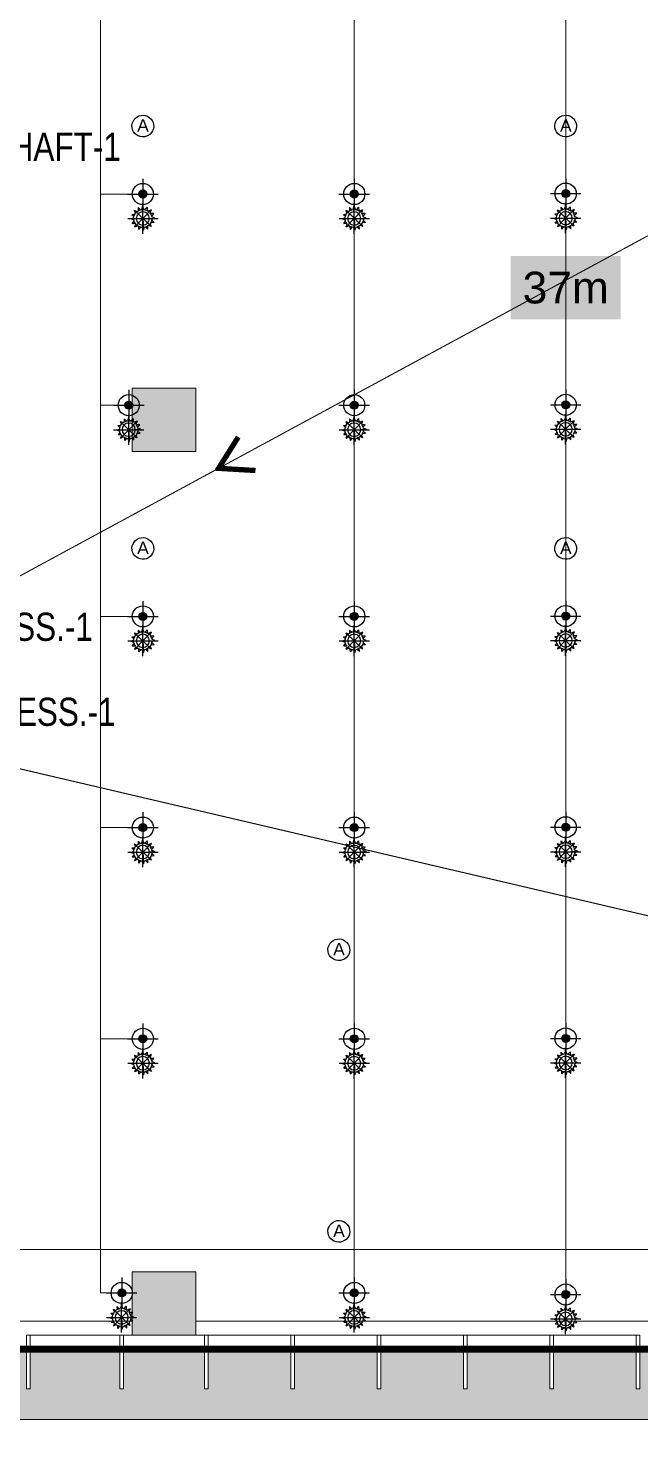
# Model space of a CAD drawing. Header units: millimetres. Extents: x 1706 to 249912, y -487248 to 27192.
# Drawn here: x 54261 to 62936, y -474575 to -454483 of the extents above; entities that cross this region are included whole.
import ezdxf

# ---------------------------------------------------------------- set-up
doc = ezdxf.new("R2010")
doc.units = ezdxf.units.MM
doc.linetypes.add('DASHDOT', pattern=[1, 0.5, -0.25, 0, -0.25])
doc.layers.get('0').update_dxf_attribs({"color": 251})
for name, color, linetype in [('25∅', 1, 'DASHDOT'), ('FIRE COMPARTMENTATION', 30, 'Continuous'), ('PHE-MULTI SENSOR DETECTOR (ABOVE', 3, 'Continuous'), ('TRAVEL DISTANCE', 1, 'Continuous')]:
    doc.layers.add(name, color=color, linetype=linetype)
for name, color, linetype, lineweight in [('A-ANNO-DIMS', 251, 'Continuous', 5), ('A-ANNO-DIMS-200', 251, 'Continuous', 5), ('A-FLOR', 251, 'Continuous', 5), ('A-GLAZ-CURT', 251, 'Continuous', 5), ('A-GLAZ-CWMG', 251, 'Continuous', 5), ('A-WALL', 251, 'Continuous', 5), ('G-ANNO-TEXT', 251, 'Continuous', 5), ('M-FIRE-FHC', 251, 'Continuous', 9), ('McD-FIRE-SPRINKLER LINES', 1, 'Continuous', 9), ('McD-Travel-Distance', 192, 'Continuous', 13), ('S-COLS', 251, 'Continuous', 5)]:
    doc.layers.add(name, color=color, linetype=linetype, lineweight=lineweight)
doc.layers.add('FF-PENDENT SPRINKLER', color=7, linetype='Continuous', true_color=0xcc0099)
doc.styles.add('Arial', font='arial.ttf', dxfattribs={"height": 300})
doc.styles.add('Arial Narrow', font='ARIALN.TTF', dxfattribs={"height": 450})
doc.styles.add('Arial_2', font='arial.ttf', dxfattribs={"width": 0.8, "height": 270})
doc.dimstyles.new('RSP_DIM_2_0mm__DOT_', dxfattribs={"dimscale": 304.8, "dimtxt": 409.372389, "dimasz": 1.968504, "dimexe": 0.984252, "dimexo": 0.0625, "dimgap": 0, "dimtad": 1, "dimdec": 0, "dimrnd": 5, "dimzin": 0, "dimdsep": 46, "dimtxsty": 'Arial Narrow', "dimblk1": 'DOTSMALL', "dimblk2": 'DOTSMALL', "dimsah": 1, "dimcen": 0.09, "dimdle": 0.065617, "dimazin": 0, "dimtfac": 1, "dimtdec": 4, "dimtix": 1, "dimtmove": 0, "dimatfit": 3, "dimfxl": 0.656168, "dimfxlon": 1, "dimtvp": 1, "dimtolj": 1, "dimtzin": 0, "dimarcsym": 2})

# ---------------------------------------------------------------- blocks, each defined once
blk = doc.blocks.new('A$C2d0f243c')
at = {"layer": 'TRAVEL DISTANCE', "color": 7, "ltscale": 30, "const_width": 75}
blk.add_lwpolyline([(-447, 277), (0, 0), (-457, -258)], dxfattribs=at)
blk = doc.blocks.new('zw$3B71')
at = {"layer": 'FIRE COMPARTMENTATION', "color": 1, "const_width": 100}
blk.add_lwpolyline([(11752.3, -9912), (7050, -9912), (7050, -20472.7), (-17450, -20472.7), (-17529.2, -9903), (-20879.2, -9897), (-20800, -9900), (-66300, -9900), (-66300, -2000), (-67500, -2000), (-67500, 10496.8), (-63512, 10500), (-63512, 16512), (11752.3, 16512), (11752.3, -9101.5)], close=True, dxfattribs=at)
at = {"layer": 'McD-Travel-Distance', "const_width": 15}
for points in [[(-62091.4, 2822.8), (-61461, 2822.8, -0.2322113), (-60669.9, 2434.4), (-60329.3, 1993.9, -0.0859672), (-60169.6, 1692.2), (-59927.7, 949.8, 0.3194241), (-58995.9, 259.9), (-58552.2, 251.5, 0.1383264), (-58027, 388.9), (-31056.9, 15015)], [(-62105.7, 2747.8), (-61602.9, 2747.8, -0.3020018), (-60680.9, 2135), (-59902.7, -492, 0.2308066), (-59243.4, -1069.7), (-25744.9, -8916.1)]]:
    blk.add_lwpolyline(points, format="xyb", dxfattribs=at)
at = {"layer": 'McD-Travel-Distance', "ltscale": 100, "xscale": -0.9999999999999994, "rotation": 26.06122229572788}
blk.add_blockref('A$C2d0f243c', (-53925.5, 2613.2), dxfattribs=at)
at = {"layer": 'McD-Travel-Distance', "insert": (-48999.7, 5177.5), "char_height": 450, "attachment_point": 5, "style": 'Arial', "bg_fill": 1, "box_fill_scale": 1.5, "bg_fill_color": 7, "bg_fill_true_color": 16777215, "bg_fill_transparency": 0}
blk.add_mtext_dynamic_manual_height_columns('{\\C5;37m}', width=1110.907, gutter_width=2769.3, heights=[0], dxfattribs=at)
blk = doc.blocks.new('UPRIGHT SPRINKLER -68°C')
at = {"color": 5}
for p, q in [((-106, 3, 3), (-81, 13, 3)), ((-106, 3, 3), (-82, -7, 3)), ((-74, 76, 3), (-49, 65, 3)), ((-74, 76, 3), (-64, 51, 3)), ((3, 106, 3), (-9, 80, 3)), ((3, 106, 3), (13, 79, 3)), ((76, 74, 3), (49, 63, 3)), ((76, 74, 3), (65, 47, 3)), ((105, -3, 3), (79, 9, 3)), ((-76, -73, 3), (-66, -49, 3)), ((-76, -73, 3), (-53, -63, 3)), ((-4, -105, 3), (-13, -81, 3)), ((-4, -105, 3), (7, -81, 3)), ((72, -77, 3), (47, -66, 3)), ((72, -77, 3), (62, -51, 3)), ((105, -3, 3), (79, -13, 3))]:
    blk.add_line(p, q, dxfattribs=at)
at = {"color": 6}
for p, q in [((-1, -1, 3), (-106, 4, 3)), ((-96, 45, 3), (-78, 25, 3)), ((-96, 45, 3), (-69, 44, 3)), ((72, -77, 3), (-74, 76, 3)), ((-36, 100, 3), (-38, 72, 3)), ((-36, 100, 3), (-17, 79, 3)), ((-1, -1, 3), (3, 106, 3)), ((76, 74, 3), (-1, -1, 3)), ((43, 98, 3), (21, 77, 3)), ((43, 98, 3), (42, 68, 3)), ((99, 38, 3), (70, 39, 3)), ((99, 38, 3), (78, 18, 3)), ((-99, -35, 3), (-80, -18, 3)), ((-99, -35, 3), (-74, -36, 3)), ((-76, -73, 3), (-1, -1, 3)), ((-45, -95, 3), (-44, -70, 3)), ((-45, -95, 3), (-26, -78, 3)), ((-1, -1, 3), (-4, -105, 3)), ((-1, -1, 3), (105, -3, 3)), ((36, -98, 3), (19, -79, 3)), ((36, -98, 3), (38, -72, 3)), ((96, -43, 3), (69, -42, 3)), ((96, -43, 3), (77, -22, 3))]:
    blk.add_line(p, q, dxfattribs=at)
at = {"color": 5, "elevation": 3}
for points in [[(-1, -136), (-1, 135)], [(-137, -1), (135, -1)]]:
    blk.add_lwpolyline(points, dxfattribs=at)
at = {"color": 3}
blk.add_circle((-1, -1, 3), 59.2, dxfattribs=at)
at = {"color": 5}
for start, end in [(140.8422, 170.3714), (95.6315, 125.6992), (51.7639, 79.8685), (6.8313, 35.8146), (184.8407, 216.5012), (230.6178, 261.7138), (276.0216, 306.5945), (321.5184, 351.2266)]:
    blk.add_arc((-1, -1, 3), 81.1, start, end, dxfattribs=at)
blk = doc.blocks.new('PENDENT SPRINKLER (RG)')
at = {"linetype": 'Continuous', "extrusion": (0.000667552, -0.000166966, 1)}
h = blk.add_hatch(color=5, dxfattribs=at)
h.dxf.hatch_style = 1
edge = h.paths.add_edge_path()
edge.add_arc((0, 0), 56.7, 44.562, 404.562, ccw=False)
at = {"layer": '25∅', "linetype": 'Continuous', "extrusion": (0.000667552, -0.000166966, 1)}
h = blk.add_hatch(color=5, dxfattribs=at)
h.dxf.hatch_style = 1
edge = h.paths.add_edge_path()
edge.add_arc((0, 0), 56.7, 44.562, 404.562, ccw=False)
at = {"color": 222, "linetype": 'Continuous', "true_color": 0xcc0099, "extrusion": (0.000667073, -0.000166479, 1)}
for points in [[(0, -217), (0, 217)], [(-217, 0), (217, 0)]]:
    blk.add_lwpolyline(points, dxfattribs=at)
at = {"color": 222, "linetype": 'Continuous', "true_color": 0xcc0099, "extrusion": (0.000667552, -0.000166966, 1)}
blk.add_circle((0, 0), 150, dxfattribs=at)
at = {"color": 5, "linetype": 'Continuous', "extrusion": (0.000667552, -0.000166966, 1)}
blk.add_circle((0, 0), 56.7, dxfattribs=at)
at = {"layer": '25∅', "color": 5, "linetype": 'Continuous', "extrusion": (0.000667552, -0.000166966, 1)}
blk.add_circle((0, 0), 56.7, dxfattribs=at)
at = {"layer": 'FF-PENDENT SPRINKLER', "extrusion": (1.02436e-19, 0, -1), "xscale": 1.588226225829954, "yscale": 1.588226225829954, "zscale": 1.588226225829954}
blk.add_blockref('UPRIGHT SPRINKLER -68°C', (-346, 1, -4), dxfattribs=at)
blk = doc.blocks.new('Sprinklre')
at = {"layer": 'McD-FIRE-SPRINKLER LINES'}
for points in [[(14000, -7000), (14000, 17610)], [(17000, -7000), (17000, 17610)], [(10400, -7000), (10400, 17023)], [(10700, -7000), (10400, -7000)]]:
    blk.add_lwpolyline(points, dxfattribs=at)
at = {"layer": 'McD-FIRE-SPRINKLER LINES', "elevation": 0}
for points in [[(11057, 8610), (10400, 8610)], [(10800, 5610), (10400, 5610)], [(11000, 2610), (10400, 2610)], [(11000, -390), (10400, -390)], [(11000, -3390), (10400, -3390)]]:
    blk.add_lwpolyline(points, dxfattribs=at)
at = {"layer": 'FF-PENDENT SPRINKLER', "rotation": 270}
for p in [(11000, 8610, 0), (14000, 8610, 0), (17000, 8615, 0), (10800, 5610, 0), (14000, 5610, 0), (17000, 5615, 0), (11000, 2610, 0), (14000, 2610, 0), (17000, 2615, 0), (11000, -390, 0), (14000, -390, 0), (17000, -385, 0), (11000, -3390, 0), (14000, -3390, 0), (17000, -3385, 0), (10700, -7000), (14000, -7000), (17000, -7022, 0)]:
    blk.add_blockref('PENDENT SPRINKLER (RG)', p, dxfattribs=at)
blk = doc.blocks.new('Above false ceiling')
at = {"extrusion": (0.007291, -0.048425, 0.9988)}
blk.add_circle((0, 1, 0), 193, dxfattribs=at)
at = {"style": 'Arial'}
blk.add_text('A', height=222, rotation=0.0001, dxfattribs=at).set_placement((-101, -100, 0))
blk = doc.blocks.new('M_Concrete-Square-Column - 900-2305795-2ND FLOOR PLAN_')
at = {"layer": 'S-COLS'}
blk.add_hatch(color=256, dxfattribs=at).paths.add_polyline_path([(450, -450), (450, 450), (-450, 450), (-450, -450)])
for p, q in [((450, 450), (-450, 450)), ((-450, 450), (-450, -450)), ((450, -450), (450, 450)), ((-450, -450), (450, -450))]:
    blk.add_line(p, q, dxfattribs=at)
blk = doc.blocks.new('System Panel - VISION PANEL - TYPE 1-2398309-2ND FLOOR PLAN_')
at = {"layer": 'A-GLAZ-CURT'}
for p, q in [((637.5, 0), (-637.5, 0)), ((-637.5, 0), (-637.5, -12)), ((637.5, -12), (637.5, 0)), ((-637.5, -12), (637.5, -12))]:
    blk.add_line(p, q, dxfattribs=at)
blk = doc.blocks.new('System Panel - Spandrel-2398310-2ND FLOOR PLAN_')
at = {"layer": 'A-GLAZ-CURT'}
for p, q in [((575, 0), (-575, 0)), ((-575, 0), (-575, -12)), ((575, -12), (575, 0)), ((-575, -12), (575, -12))]:
    blk.add_line(p, q, dxfattribs=at)
blk = doc.blocks.new('System Panel - VISION PANEL - TYPE 1-2336390-2ND FLOOR PLAN_')
at = {"layer": 'A-GLAZ-CURT'}
for p, q in [((587.5, 0), (-587.5, 0)), ((-587.5, 0), (-587.5, -12)), ((587.5, -12), (587.5, 0)), ((-587.5, -12), (587.5, -12))]:
    blk.add_line(p, q, dxfattribs=at)
blk = doc.blocks.new('System Panel - VISION PANEL - TYPE 1-2398311-2ND FLOOR PLAN_')
at = {"layer": 'A-GLAZ-CURT'}
for p, q in [((587.5, 0), (-587.5, 0)), ((-587.5, 0), (-587.5, -12)), ((587.5, -12), (587.5, 0)), ((-587.5, -12), (587.5, -12))]:
    blk.add_line(p, q, dxfattribs=at)
blk = doc.blocks.new('Rectangular Mullion - SOUTH 50 x 450-2129914-2ND FLOOR PLAN_')
at = {"layer": 'A-GLAZ-CWMG'}
for p, q in [((-25, 560), (25, 560)), ((-25, -200), (-25, 560)), ((25, 560), (25, -200)), ((25, -200), (-25, -200))]:
    blk.add_line(p, q, dxfattribs=at)
blk = doc.blocks.new('Rectangular Mullion - 100 x 200mm-2355673-2ND FLOOR PLAN_')
at = {"layer": 'A-GLAZ-CWMG'}
blk.add_line((-9616, -473047), (-9491, -473047), dxfattribs=at)
blk = doc.blocks.new('Rectangular Mullion - 100 x 200mm-2355674-2ND FLOOR PLAN_')
at = {"layer": 'A-GLAZ-CWMG'}
blk.add_line((-8591, -473047), (-8466, -473047), dxfattribs=at)
blk = doc.blocks.new('Rectangular Mullion - 100 x 200mm-2334103-2ND FLOOR PLAN_')
at = {"layer": 'A-GLAZ-CWMG'}
blk.add_line((63711, -473047), (64886, -473047), dxfattribs=at)
blk = doc.blocks.new('Rectangular Mullion - 100 x 200mm-2340973-2ND FLOOR PLAN_')
at = {"layer": 'A-GLAZ-CWMG'}
blk.add_line((-7191, -473047), (-6692, -473047), dxfattribs=at)
blk = doc.blocks.new('Rectangular Mullion - 100 x 200mm-2340974-2ND FLOOR PLAN_')
at = {"layer": 'A-GLAZ-CWMG'}
blk.add_line((-6692, -473047), (-6016, -473047), dxfattribs=at)
blk = doc.blocks.new('Rectangular Mullion - 100 x 200mm-2333926-2ND FLOOR PLAN_')
at = {"layer": 'A-GLAZ-CWMG'}
blk.add_line((90584, -473047), (91859, -473047), dxfattribs=at)
blk = doc.blocks.new('DIMBLOCK152-2ND FLOOR PLAN_')
at = {"layer": 'A-ANNO-DIMS-200', "lineweight": 35, "transparency": 16777216}
h = blk.add_hatch(color=256, dxfattribs=at)
edge = h.paths.add_edge_path()
edge.add_arc((164321, -471832), 75, 0, 360)
h = blk.add_hatch(color=256, dxfattribs=at)
edge = h.paths.add_edge_path()
edge.add_arc((204521, -471832), 75, 0, 360)
at = {"layer": 'A-ANNO-DIMS-200', "transparency": 16777216}
for p, q in [((164321, -471832), (164321, -471632)), ((204521, -471832), (204521, -471632)), ((164301, -471832), (204541, -471832)), ((164321, -471832), (164321, -472132)), ((204521, -471832), (204521, -472132))]:
    blk.add_line(p, q, dxfattribs=at)
at = {"layer": 'A-ANNO-DIMS-200', "lineweight": 35, "transparency": 16777216}
for centre in [(164321, -471832), (204521, -471832)]:
    blk.add_circle(centre, 75, dxfattribs=at)
at = {"layer": 'A-ANNO-DIMS-200', "color": 0, "transparency": 16777216, "insert": (183950, -471315), "char_height": 400, "width": 1130.65, "attachment_point": 1, "line_spacing_factor": 0.974696, "style": 'Arial Narrow'}
blk.add_mtext('40200', dxfattribs=at)
blk = doc.blocks.new('_DotSmall')
at = {"color": 0, "linetype": 'ByBlock', "const_width": 0.5}
blk.add_lwpolyline([(-0.0625, 0, 1), (0.0625, 0, 1)], format="xyb", close=True, dxfattribs=at)
blk = doc.blocks.new('A$Cdfc9e3fe')
at = {"layer": 'A-FLOR'}
h = blk.add_hatch(color=256, dxfattribs=at)
h.paths.add_polyline_path([(40044.4, -10900), (55100, -10900), (55100, -9912), (55000, -9912), (55000, -9930), (53895, -9930), (53895, -10460), (53845, -10460), (53845, -9912), (52660, -9912), (52660, -10460), (52610, -10460), (52610, -9912), (51425, -9912), (51425, -10460), (51375, -10460), (51375, -9912), (50225, -9912), (50225, -10460), (50175, -10460), (50175, -9912), (48900, -9912), (48900, -10460), (48850, -10460), (48850, -9912), (47575, -9912), (47575, -10460), (47525, -10460), (47525, -9912), (46250, -9912), (46250, -10460), (46200, -10460), (46200, -9912), (44925, -9912), (44925, -10460), (44875, -10460), (44875, -9912), (43725, -9912), (43725, -10460), (43675, -10460), (43675, -9912), (42493.3, -9912), (42493.3, -10460), (42443.3, -10460), (42443.3, -9912), (41268.3, -9912), (41268.3, -10460), (41218.3, -10460), (41218.3, -9912), (40044.4, -9912), (40044.4, -10460), (39994.4, -10460), (39994.4, -9912), (38820.6, -9912), (38820.6, -10460), (38770.6, -10460), (38770.6, -9912), (37596.7, -9912), (37596.7, -10460), (37546.7, -10460), (37546.7, -9912), (36372.8, -9912), (36372.8, -10460), (36322.8, -10460), (36322.8, -9912), (35148.9, -9912), (35148.9, -10460), (35098.9, -10460), (35098.9, -9912), (33925, -9912), (33925, -10460), (33875, -10460), (33875, -9912), (32725, -9912), (32725, -10460), (32675, -10460), (32675, -9912), (31491.1, -9912), (31491.1, -10460), (31441.1, -10460), (31441.1, -9912), (30267.2, -9912), (30267.2, -10460), (30217.2, -10460), (30217.2, -9912), (29043.3, -9912), (29043.3, -10460), (28993.3, -10460), (28993.3, -9912), (27819.4, -9912), (27819.4, -10460), (27769.4, -10460), (27769.4, -9912), (26595.6, -9912), (26595.6, -10460), (26545.6, -10460), (26545.6, -9912), (25371.7, -9912), (25371.7, -10460), (25321.7, -10460), (25321.7, -9912), (24147.8, -9912), (24147.8, -10460), (24097.8, -10460), (24097.8, -9912), (22925, -9912), (22925, -10460), (22875, -10460), (22875, -9912), (21725, -9912), (21725, -10460), (21675, -10460), (21675, -9912), (20502.2, -9912), (20502.2, -10460), (20452.2, -10460), (20452.2, -9912), (19277.2, -9912), (19277.2, -10460), (19227.2, -10460), (19227.2, -9912), (18052.2, -9912), (18052.2, -10460), (18002.2, -10460), (18002.2, -9912), (16827.3, -9912), (16827.3, -10460), (16777.3, -10460), (16777.3, -9912), (16450, -9912), (16450, -10900), (39994.4, -10900)])
h.paths.add_polyline_path([(-41900, -10900), (-26250, -10900), (-26250, -9912), (-27175, -9912), (-27175, -10460), (-27225, -10460), (-27225, -9912), (-28400, -9912), (-28400, -10460), (-28450, -10460), (-28450, -9912), (-29625, -9912), (-29625, -10460), (-29675, -10460), (-29675, -9912), (-30850, -9912), (-30850, -10460), (-30900, -10460), (-30900, -9912), (-32075, -9912), (-32075, -10460), (-32125, -10460), (-32125, -9912), (-33275, -9912), (-33275, -10460), (-33325, -10460), (-33325, -9912), (-34500, -9912), (-34500, -10460), (-34550, -10460), (-34550, -9912), (-35725, -9912), (-35725, -10460), (-35775, -10460), (-35775, -9912), (-36950, -9912), (-36950, -10460), (-37000, -10460), (-37000, -9912), (-38175, -9912), (-38175, -10460), (-38225, -10460), (-38225, -9912), (-39400, -9912), (-39400, -10460), (-39450, -10460), (-39450, -9912), (-40625, -9912), (-40625, -10460), (-40675, -10460), (-40675, -9912), (-41850, -9912), (-41850, -10460), (-41900, -10460), (-41900, -9912), (-43075, -9912), (-43075, -10460), (-43125, -10460), (-43125, -9912), (-44275, -9912), (-44275, -10460), (-44325, -10460), (-44325, -9912), (-45500, -9912), (-45500, -10460), (-45550, -10460), (-45550, -9912), (-46725, -9912), (-46725, -10460), (-46775, -10460), (-46775, -9912), (-47950, -9912), (-47950, -10460), (-48000, -10460), (-48000, -9912), (-49175, -9912), (-49175, -10460), (-49225, -10460), (-49225, -9912), (-50400, -9912), (-50400, -10460), (-50450, -10460), (-50450, -9912), (-51625, -9912), (-51625, -10460), (-51675, -10460), (-51675, -9912), (-52850, -9912), (-52850, -10460), (-52900, -10460), (-52900, -9912), (-54075, -9912), (-54075, -10460), (-54125, -10460), (-54125, -9912), (-55275, -9912), (-55275, -10460), (-55325, -10460), (-55325, -9912), (-56600, -9912), (-56600, -10460), (-56650, -10460), (-56650, -9912), (-57925, -9912), (-57925, -10460), (-57975, -10460), (-57975, -9912), (-59250, -9912), (-59250, -10460), (-59300, -10460), (-59300, -9912), (-60575, -9912), (-60575, -10460), (-60625, -10460), (-60625, -9912), (-61772.5, -9912), (-61772.5, -10900), (-43075, -10900)])
h.paths.add_polyline_path([(-61772.5, -10900), (-61772.5, -10460), (-61822.5, -10460), (-61822.5, -9912), (-63006.7, -9912), (-63006.7, -10460), (-63056.7, -10460), (-63056.7, -9912), (-64240.8, -9912), (-64240.8, -10460), (-64290.8, -10460), (-64290.8, -9930), (-65400, -9930), (-65400, -9912), (-65500, -9912), (-65500, -10900), (-61797.5, -10900)])
h.paths.add_polyline_path([(-66300, -10700), (-65700, -10700), (-65700, -9900), (-66300, -9900), (-66300, -10500)])
h.paths.add_polyline_path([(55300, -10700), (55900, -10700), (55900, -9900), (55300, -9900)])
h.paths.add_polyline_path([(16827.3, -9900), (16827.3, -9900), (16827.3, -9700)])
h.paths.add_polyline_path([(-66500, 10500), (-61812, 10500), (-61812, 11500), (-66500, 11500), (-66500, 10566.7)])
h.paths.add_polyline_path([(53090.2, 16300), (53100, 16300), (53100, 17300), (52500, 17300), (52500, 16300), (53000, 16300)])
h.paths.add_polyline_path([(32726.6, 16512), (33877.1, 16512), (33877.1, 16855), (33927.1, 16855), (33927.1, 16512), (34965.9, 16512), (34965.9, 16855), (35015.9, 16855), (35015.9, 16512), (36054.7, 16512), (36054.7, 16855), (36104.7, 16855), (36104.7, 16512), (37143.5, 16512), (37143.5, 16855), (37193.5, 16855), (37193.5, 16512), (38232.3, 16512), (38232.3, 16855), (38282.3, 16855), (38282.3, 16512), (39321.1, 16512), (39321.1, 16855), (39371.1, 16855), (39371.1, 16512), (40409.9, 16512), (40409.9, 16855), (40459.9, 16855), (40459.9, 16512), (41498.7, 16512), (41498.7, 16855), (41548.7, 16855), (41548.7, 16512), (42587.5, 16512), (42587.5, 16855), (42637.5, 16855), (42637.5, 16512), (43676.3, 16512), (43676.3, 16855), (43726.3, 16855), (43726.3, 16512), (44876.8, 16512), (44876.8, 16855), (44926.8, 16855), (44926.8, 16512), (45936.3, 16512), (45936.3, 16855), (45986.3, 16855), (45986.3, 16512), (46995.7, 16512), (46995.7, 16855), (47045.7, 16855), (47045.7, 16512), (48055.1, 16512), (48055.1, 16855), (48105.1, 16855), (48105.1, 16512), (49114.5, 16512), (49114.5, 16855), (49164.5, 16855), (49164.5, 16512), (50173.9, 16512), (50173.9, 16855), (50223.9, 16855), (50223.9, 16512), (51374.5, 16512), (51374.5, 16855), (51424.5, 16855), (51424.5, 16512), (52300, 16512), (52300, 17500), (-86.2, 17500), (-86.2, 16512), (872.9, 16512), (872.9, 16855), (922.9, 16855), (922.9, 16512), (1962.3, 16512), (1962.3, 16855), (2012.3, 16855), (2012.3, 16512), (3051.6, 16512), (3051.6, 16855), (3101.6, 16855), (3101.6, 16512), (4141, 16512), (4141, 16855), (4191, 16855), (4191, 16512), (5230.3, 16512), (5230.3, 16855), (5280.3, 16855), (5280.3, 16512), (6319.7, 16512), (6319.7, 16855), (6369.7, 16855), (6369.7, 16512), (7409, 16512), (7409, 16855), (7459, 16855), (7459, 16512), (8498.4, 16512), (8498.4, 16855), (8548.4, 16855), (8548.4, 16512), (9587.8, 16512), (9587.8, 16855), (9637.8, 16855), (9637.8, 16512), (10677.1, 16512), (10677.1, 16855), (10727.1, 16855), (10727.1, 16512), (11872.6, 16512), (11872.6, 16855), (11922.6, 16855), (11922.6, 16512), (12962, 16512), (12962, 16855), (13012, 16855), (13012, 16512), (14051.3, 16512), (14051.3, 16855), (14101.3, 16855), (14101.3, 16512), (15140.7, 16512), (15140.7, 16855), (15190.7, 16855), (15190.7, 16512), (16230.1, 16512), (16230.1, 16855), (16280.1, 16855), (16280.1, 16512), (17319.4, 16512), (17319.4, 16855), (17369.4, 16855), (17369.4, 16512), (18408.8, 16512), (18408.8, 16855), (18458.8, 16855), (18458.8, 16512), (19498.1, 16512), (19498.1, 16855), (19548.1, 16855), (19548.1, 16512), (20587.5, 16512), (20587.5, 16855), (20637.5, 16855), (20637.5, 16512), (21676.8, 16512), (21676.8, 16855), (21726.8, 16855), (21726.8, 16512), (22875.8, 16512), (22875.8, 16855), (22925.8, 16855), (22925.9, 16512), (23964.8, 16512), (23964.8, 16855), (24014.8, 16855), (24014.8, 16512), (25053.7, 16512), (25053.7, 16855), (25103.7, 16855), (25103.8, 16512), (26142.7, 16512), (26142.7, 16855), (26192.7, 16855), (26192.8, 16512), (27231.7, 16512), (27231.7, 16855), (27281.7, 16855), (27281.8, 16512), (28320.7, 16512), (28320.7, 16855), (28370.7, 16855), (28370.8, 16512), (29409.6, 16512), (29409.6, 16855), (29459.6, 16855), (29459.7, 16512), (30498.6, 16512), (30498.6, 16855), (30548.6, 16855), (30548.7, 16512), (31587.6, 16512), (31587.6, 16855), (31637.6, 16855), (31637.7, 16512), (32676.6, 16512), (32676.6, 16855), (32726.6, 16855)])
at = {"layer": 'S-COLS'}
blk.add_hatch(color=256, dxfattribs=at).paths.add_polyline_path([(-55150, -9700), (-54250, -9700), (-54250, -8800), (-55150, -8800)])
at = {"layer": 'A-FLOR'}
blk.add_line((-65500, -10900), (-26250, -10900), dxfattribs=at)
at = {"layer": 'A-WALL'}
for p, q in [((-60900, -9500), (-55150, -9500)), ((-54250, -9500), (-44150, -9500)), ((-55325, -9700), (-56600, -9700)), ((-55150, -9700), (-55275, -9700)), ((-54125, -9700), (-54250, -9700)), ((-52900, -9700), (-54075, -9700)), ((-51675, -9700), (-52850, -9700)), ((-50450, -9700), (-51625, -9700)), ((-49225, -9700), (-50400, -9700)), ((-48000, -9700), (-49175, -9700))]:
    blk.add_line(p, q, dxfattribs=at)
at = {"layer": 'S-COLS'}
for p, q in [((-54250, -8800), (-55150, -8800)), ((-55150, -8800), (-55150, -9700)), ((-54250, -9700), (-54250, -8800)), ((-55150, -9700), (-54250, -9700))]:
    blk.add_line(p, q, dxfattribs=at)
at = {"layer": 'A-GLAZ-CURT'}
for name, p in [('System Panel - VISION PANEL - TYPE 1-2398309-2ND FLOOR PLAN_', (-55962.5, -9900)), ('System Panel - Spandrel-2398310-2ND FLOOR PLAN_', (-54700, -9900)), ('System Panel - VISION PANEL - TYPE 1-2336390-2ND FLOOR PLAN_', (-53487.5, -9900)), ('System Panel - VISION PANEL - TYPE 1-2398311-2ND FLOOR PLAN_', (-52262.5, -9900)), ('System Panel - VISION PANEL - TYPE 1-2336390-2ND FLOOR PLAN_', (-51037.5, -9900)), ('System Panel - VISION PANEL - TYPE 1-2336390-2ND FLOOR PLAN_', (-49812.5, -9900)), ('System Panel - VISION PANEL - TYPE 1-2336390-2ND FLOOR PLAN_', (-48587.5, -9900))]:
    blk.add_blockref(name, p, dxfattribs=at)
at = {"layer": 'A-GLAZ-CWMG', "extrusion": (0, 0, -1), "rotation": 180}
for p in [(56625, -9900), (55300, -9900), (54100, -9900), (52875, -9900), (51650, -9900), (50425, -9900), (49200, -9900), (47975, -9900)]:
    blk.add_blockref('Rectangular Mullion - SOUTH 50 x 450-2129914-2ND FLOOR PLAN_', p, dxfattribs=at)
at = {"layer": 'A-GLAZ-CWMG'}
for name, p in [('Rectangular Mullion - 100 x 200mm-2333926-2ND FLOOR PLAN_', (-147183.5, 463347.4)), ('Rectangular Mullion - 100 x 200mm-2355673-2ND FLOOR PLAN_', (-45658.5, 463347.4)), ('Rectangular Mullion - 100 x 200mm-2355674-2ND FLOOR PLAN_', (-45658.5, 463347.4)), ('Rectangular Mullion - 100 x 200mm-2334103-2ND FLOOR PLAN_', (-117785.7, 463347.4)), ('Rectangular Mullion - 100 x 200mm-2340973-2ND FLOOR PLAN_', (-45658.5, 463347.4)), ('Rectangular Mullion - 100 x 200mm-2340974-2ND FLOOR PLAN_', (-45658.5, 463347.4)), ('Rectangular Mullion - 100 x 200mm-2334103-2ND FLOOR PLAN_', (-115335.7, 463347.4)), ('Rectangular Mullion - 100 x 200mm-2334103-2ND FLOOR PLAN_', (-114110.7, 463347.4)), ('Rectangular Mullion - 100 x 200mm-2334103-2ND FLOOR PLAN_', (-112885.7, 463347.4))]:
    blk.add_blockref(name, p, dxfattribs=at)
at = {"layer": 'S-COLS'}
blk.add_blockref('M_Concrete-Square-Column - 900-2305795-2ND FLOOR PLAN_', (-54700, 3300), dxfattribs=at)
at = {"layer": 'G-ANNO-TEXT', "char_height": 400, "attachment_point": 1, "style": 'Arial_2'}
for s, insert, width in [('AHU SHAFT-1', (-58242.4, 7380.9), 3617.214), ('L. PRESS.-1', (-58242.4, 562.9), 3142.615), ('ST. PRESS.-1', (-58242.4, -644.8), 3540.252)]:
    blk.add_mtext(s, dxfattribs=dict(at, insert=insert, width=width))
at = {"layer": 'A-ANNO-DIMS'}
dim = blk.add_linear_dim(base=(-21000, -8484.7), p1=(-61200, -8284.7), p2=(-21000, -8284.7), dimstyle='RSP_DIM_2_0mm__DOT_', override={"dimpost": '<>', "dimfxl": 40199.954797}, dxfattribs=at)
dim.commit()
dim.dimension.update_dxf_attribs({"geometry": 'DIMBLOCK152-2ND FLOOR PLAN_', "text_midpoint": (-41100, -8280.4), "insert": (-225521.4, 463347.4)})

msp = doc.modelspace()

# ---------------------------------------------------------------- block references
msp.add_blockref('A$Cdfc9e3fe', (110885.701, -463347.417))

# ---------------------------------------------------------------- next in the draw order: block references
at = {"layer": 'M-FIRE-FHC'}
msp.add_blockref('zw$3B71', (110885.699, -463347.417), dxfattribs=at)

# ---------------------------------------------------------------- next in the draw order: block references
at = {"layer": 'McD-FIRE-SPRINKLER LINES'}
msp.add_blockref('Sprinklre', (44885.699, -465447.381), dxfattribs=at)
at = {"layer": 'PHE-MULTI SENSOR DETECTOR (ABOVE', "xscale": 0.8, "yscale": 0.8, "zscale": 0.8}
for p in [(55885.699, -455873.391), (61885.699, -455873.391), (55885.699, -461873.391), (61885.699, -461873.391), (58667.073, -467573.391), (58667.073, -471573.391)]:
    msp.add_blockref('Above false ceiling', p, dxfattribs=at)

doc.saveas('drawing.dxf')
